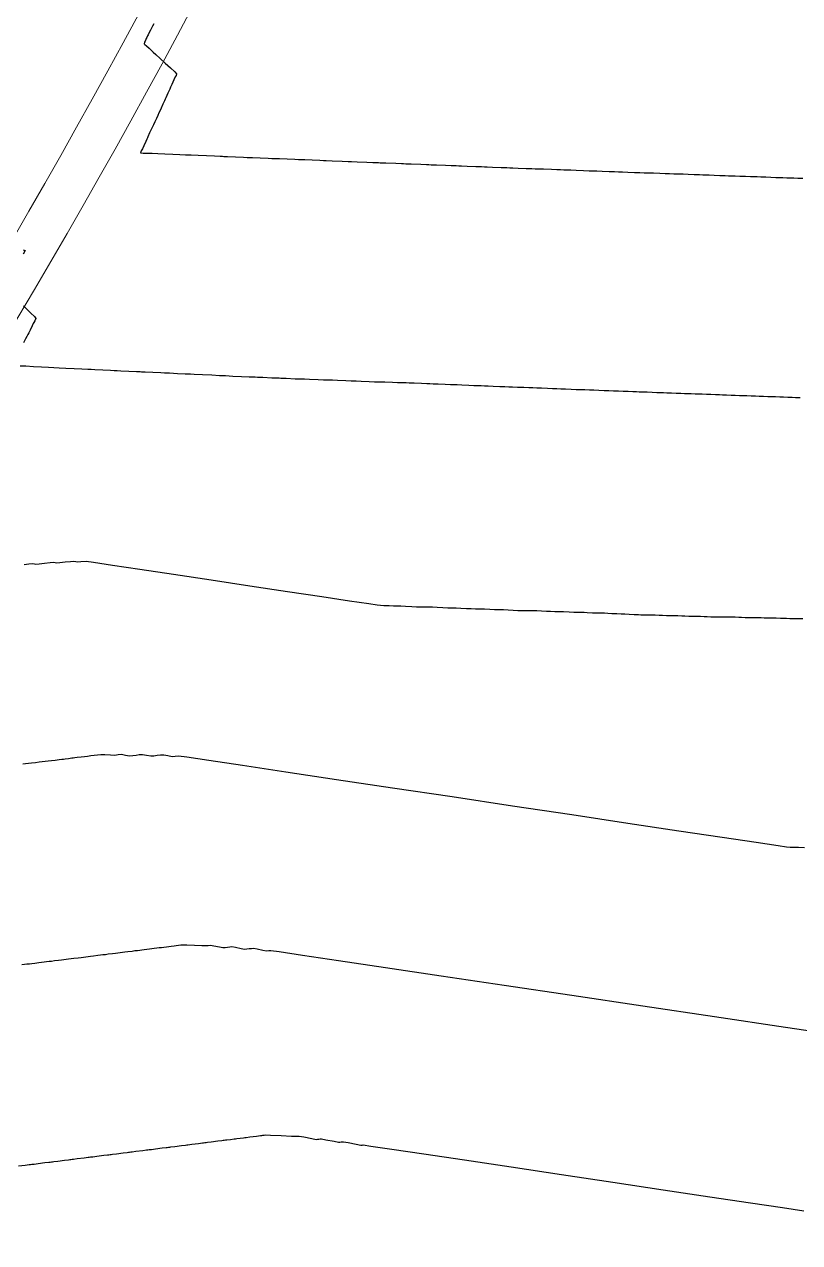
# Model space of a CAD drawing. Header units: millimetres. Extents: x 340454 to 342791, y 6993867 to 6995092.
# Drawn here: x 341858 to 341893.1, y 6994355.1 to 6994410.2 of the extents above; entities that cross this region are included whole.
import ezdxf

# ---------------------------------------------------------------- set-up
doc = ezdxf.new("R2010")
doc.units = ezdxf.units.MM
doc.header["$LTSCALE"] = 10
for name, color, linetype in [('T-HM-CURVA_INTERMEDIARIA', 45, 'Continuous'), ('T-HM-CURVA_MESTRA', 20, 'Continuous'), ('URB-Calçadas', 2, 'Continuous'), ('URB-Quadras', 3, 'Continuous')]:
    doc.layers.add(name, color=color, linetype=linetype)

msp = doc.modelspace()

# ---------------------------------------------------------------- linework, layer by layer
at = {"layer": 'T-HM-CURVA_INTERMEDIARIA', "color": 45, "linetype": 'Continuous', "lineweight": -3, "flags": 128}
for points, elevation in [([(341863.884, 6994410.256), (341863.833, 6994410.157), (341863.734, 6994409.967), (341863.653, 6994409.812), (341863.628, 6994409.764), (341863.606, 6994409.719), (341863.568, 6994409.643), (341863.546, 6994409.597), (341863.525, 6994409.552), (341863.494, 6994409.482), (341863.471, 6994409.425), (341863.451, 6994409.361), (341863.486, 6994409.323), (341863.556, 6994409.26), (341863.671, 6994409.156), (341863.763, 6994409.07), (341863.858, 6994408.983), (341863.977, 6994408.872), (341864.177, 6994408.687), (341864.406, 6994408.475), (341864.638, 6994408.263), (341864.833, 6994408.086), (341864.918, 6994407.997), (341864.893, 6994407.928), (341864.854, 6994407.856), (341864.794, 6994407.723), (341864.696, 6994407.506), (341864.643, 6994407.386), (341864.605, 6994407.304), (341864.522, 6994407.119), (341864.43, 6994406.917), (341864.397, 6994406.843), (341864.363, 6994406.769), (341864.296, 6994406.623), (341864.217, 6994406.449), (341864.168, 6994406.34), (341864.118, 6994406.232), (341864.065, 6994406.115), (341864.003, 6994405.98), (341863.929, 6994405.819), (341863.871, 6994405.692), (341863.83, 6994405.602), (341863.789, 6994405.512), (341863.699, 6994405.319), (341863.621, 6994405.149), (341863.597, 6994405.097), (341863.573, 6994405.045), (341863.522, 6994404.934), (341863.43, 6994404.736), (341863.369, 6994404.604), (341863.313, 6994404.505), (341863.285, 6994404.423), (341863.412, 6994404.408), (341863.648, 6994404.407), (341863.82, 6994404.4), (341864.076, 6994404.389), (341864.393, 6994404.375), (341864.749, 6994404.36), (341865.063, 6994404.346), (341865.316, 6994404.335), (341865.569, 6994404.325), (341865.887, 6994404.311), (341866.268, 6994404.295), (341866.627, 6994404.28), (341866.893, 6994404.269), (341867, 6994404.264), (341867.058, 6994404.262), (341867.224, 6994404.255), (341867.583, 6994404.24), (341867.943, 6994404.224), (341868.11, 6994404.217), (341868.186, 6994404.215), (341868.349, 6994404.208), (341868.7, 6994404.193), (341869.053, 6994404.178), (341869.218, 6994404.171), (341869.312, 6994404.168), (341869.409, 6994404.165), (341869.572, 6994404.158), (341869.92, 6994404.144), (341870.268, 6994404.129), (341870.434, 6994404.122), (341870.492, 6994404.12), (341870.549, 6994404.118), (341870.711, 6994404.112), (341871.05, 6994404.097), (341871.39, 6994404.083), (341871.555, 6994404.076), (341871.621, 6994404.074), (341871.688, 6994404.072), (341871.947, 6994404.061), (341872.409, 6994404.042), (341872.672, 6994404.031), (341872.748, 6994404.028), (341872.823, 6994404.026), (341873.078, 6994404.015), (341873.527, 6994403.996), (341873.788, 6994403.986), (341873.872, 6994403.983), (341873.956, 6994403.981), (341874.042, 6994403.978), (341874.131, 6994403.975), (341874.385, 6994403.965), (341874.826, 6994403.946), (341875.087, 6994403.935), (341875.183, 6994403.933), (341875.279, 6994403.93), (341875.531, 6994403.919), (341875.957, 6994403.902), (341876.215, 6994403.891), (341876.32, 6994403.888), (341876.426, 6994403.885), (341876.674, 6994403.874), (341877.085, 6994403.857), (341877.34, 6994403.847), (341877.455, 6994403.843), (341877.569, 6994403.84), (341877.686, 6994403.836), (341877.806, 6994403.833), (341878.055, 6994403.823), (341878.454, 6994403.806), (341878.711, 6994403.796), (341878.838, 6994403.792), (341878.966, 6994403.788), (341879.211, 6994403.778), (341879.595, 6994403.762), (341879.849, 6994403.752), (341879.986, 6994403.748), (341880.123, 6994403.744), (341880.366, 6994403.734), (341880.733, 6994403.719), (341880.985, 6994403.709), (341881.132, 6994403.704), (341881.278, 6994403.7), (341881.518, 6994403.69), (341881.869, 6994403.676), (341882.119, 6994403.666), (341882.274, 6994403.661), (341882.43, 6994403.656), (341882.588, 6994403.652), (341882.752, 6994403.647), (341882.994, 6994403.637), (341883.328, 6994403.623), (341883.579, 6994403.613), (341883.75, 6994403.608), (341883.92, 6994403.603), (341884.161, 6994403.593), (341884.48, 6994403.58), (341884.726, 6994403.571), (341884.906, 6994403.565), (341885.086, 6994403.56), (341885.323, 6994403.551), (341885.628, 6994403.538), (341885.87, 6994403.528), (341886.06, 6994403.523), (341886.249, 6994403.517), (341886.483, 6994403.508), (341886.773, 6994403.496), (341887.012, 6994403.487), (341887.211, 6994403.48), (341887.41, 6994403.475), (341887.614, 6994403.469), (341887.822, 6994403.463), (341888.054, 6994403.453), (341888.33, 6994403.442), (341888.568, 6994403.433), (341888.722, 6994403.428), (341888.845, 6994403.425), (341888.999, 6994403.42), (341889.228, 6994403.411), (341889.489, 6994403.401), (341889.723, 6994403.392), (341889.885, 6994403.386), (341890.013, 6994403.383), (341890.174, 6994403.378), (341890.398, 6994403.369), (341890.646, 6994403.359), (341890.876, 6994403.35), (341891.044, 6994403.345), (341891.178, 6994403.342), (341891.346, 6994403.336), (341891.567, 6994403.328), (341891.799, 6994403.318), (341892.026, 6994403.31), (341892.201, 6994403.304), (341892.34, 6994403.3), (341892.515, 6994403.295), (341892.693, 6994403.29), (341892.839, 6994403.286), (341893.022, 6994403.28), (341893.241, 6994403.272)], 706), ([(341858.017, 6994385.793), (341858.235, 6994385.817), (341858.411, 6994385.838), (341858.484, 6994385.824), (341858.557, 6994385.81), (341858.7, 6994385.824), (341858.95, 6994385.853), (341859.195, 6994385.882), (341859.337, 6994385.895), (341859.418, 6994385.879), (341859.499, 6994385.863), (341859.642, 6994385.876), (341859.885, 6994385.903), (341860.124, 6994385.928), (341860.267, 6994385.939), (341860.355, 6994385.922), (341860.444, 6994385.905), (341860.588, 6994385.921), (341860.828, 6994385.935), (341861.165, 6994385.888), (341862.011, 6994385.764), (341863.253, 6994385.578), (341864.778, 6994385.348), (341866.476, 6994385.092), (341868.233, 6994384.827), (341869.938, 6994384.569), (341871.479, 6994384.337), (341872.743, 6994384.147), (341873.619, 6994384.017), (341873.994, 6994383.964), (341874.293, 6994383.94), (341874.538, 6994383.93), (341874.722, 6994383.924), (341874.892, 6994383.921), (341875.062, 6994383.919), (341875.278, 6994383.907), (341875.551, 6994383.892), (341875.772, 6994383.88), (341875.949, 6994383.876), (341876.126, 6994383.875), (341876.306, 6994383.873), (341876.49, 6994383.869), (341876.705, 6994383.858), (341876.966, 6994383.843), (341877.186, 6994383.832), (341877.375, 6994383.829), (341877.565, 6994383.826), (341877.777, 6994383.816), (341878.026, 6994383.801), (341878.242, 6994383.791), (341878.439, 6994383.788), (341878.637, 6994383.785), (341878.845, 6994383.775), (341879.082, 6994383.761), (341879.295, 6994383.751), (341879.5, 6994383.748), (341879.704, 6994383.745), (341879.909, 6994383.735), (341880.135, 6994383.722), (341880.344, 6994383.712), (341880.556, 6994383.708), (341880.768, 6994383.706), (341880.922, 6994383.705), (341881.047, 6994383.704), (341881.205, 6994383.7), (341881.424, 6994383.69), (341881.653, 6994383.677), (341881.828, 6994383.669), (341882.019, 6994383.666), (341882.136, 6994383.665), (341882.208, 6994383.664), (341882.28, 6994383.663), (341882.419, 6994383.656), (341882.674, 6994383.642), (341882.884, 6994383.633), (341883.083, 6994383.629), (341883.203, 6994383.629), (341883.277, 6994383.628), (341883.351, 6994383.627), (341883.484, 6994383.62), (341883.727, 6994383.607), (341883.937, 6994383.598), (341884.101, 6994383.596), (341884.265, 6994383.594), (341884.422, 6994383.588), (341884.609, 6994383.578), (341884.833, 6994383.567), (341885.031, 6994383.557), (341885.189, 6994383.549), (341885.382, 6994383.54), (341885.617, 6994383.528), (341885.814, 6994383.518), (341885.913, 6994383.514), (341885.99, 6994383.513), (341886.066, 6994383.512), (341886.16, 6994383.512), (341886.343, 6994383.511), (341886.562, 6994383.507), (341886.743, 6994383.499), (341886.892, 6994383.49), (341887.077, 6994383.482), (341887.26, 6994383.479), (341887.406, 6994383.48), (341887.586, 6994383.477), (341887.764, 6994383.469), (341887.906, 6994383.461), (341888.084, 6994383.453), (341888.27, 6994383.451), (341888.425, 6994383.451), (341888.607, 6994383.448), (341888.779, 6994383.441), (341888.915, 6994383.433), (341889.088, 6994383.426), (341889.269, 6994383.422), (341889.426, 6994383.422), (341889.624, 6994383.421), (341889.827, 6994383.42), (341889.994, 6994383.42), (341890.175, 6994383.416), (341890.341, 6994383.41), (341890.472, 6994383.402), (341890.637, 6994383.395), (341890.831, 6994383.393), (341891.014, 6994383.393), (341891.203, 6994383.391), (341891.362, 6994383.384), (341891.488, 6994383.377), (341891.647, 6994383.37), (341891.843, 6994383.368), (341892.036, 6994383.368), (341892.226, 6994383.366), (341892.379, 6994383.36), (341892.501, 6994383.353), (341892.654, 6994383.347), (341892.834, 6994383.344), (341893.018, 6994383.344), (341893.246, 6994383.343)], 704), ([(341857.958, 6994376.76), (341858.086, 6994376.777), (341858.214, 6994376.793), (341858.358, 6994376.81), (341858.532, 6994376.831), (341858.701, 6994376.851), (341858.843, 6994376.868), (341858.976, 6994376.885), (341859.11, 6994376.902), (341859.254, 6994376.92), (341859.421, 6994376.939), (341859.61, 6994376.962), (341859.727, 6994376.976), (341859.799, 6994376.985), (341859.872, 6994376.995), (341860.025, 6994377.013), (341860.174, 6994377.031), (341860.241, 6994377.04), (341860.308, 6994377.048), (341860.426, 6994377.062), (341860.608, 6994377.084), (341860.75, 6994377.103), (341860.893, 6994377.121), (341861.04, 6994377.139), (341861.193, 6994377.157), (341861.34, 6994377.179), (341861.488, 6994377.193), (341861.678, 6994377.187), (341861.933, 6994377.171), (341862.127, 6994377.165), (341862.278, 6994377.186), (341862.428, 6994377.2), (341862.606, 6994377.165), (341862.783, 6994377.13), (341862.935, 6994377.14), (341863.084, 6994377.163), (341863.232, 6994377.186), (341863.379, 6994377.195), (341863.563, 6994377.159), (341863.746, 6994377.123), (341863.895, 6994377.132), (341864.042, 6994377.154), (341864.188, 6994377.174), (341864.333, 6994377.181), (341864.522, 6994377.144), (341864.713, 6994377.106), (341864.859, 6994377.117), (341865.005, 6994377.13), (341865.374, 6994377.077), (341866.369, 6994376.929), (341867.894, 6994376.701), (341869.854, 6994376.408), (341872.152, 6994376.064), (341874.69, 6994375.683), (341877.374, 6994375.281), (341880.106, 6994374.87), (341882.791, 6994374.467), (341885.332, 6994374.086), (341887.632, 6994373.741), (341889.595, 6994373.447), (341891.125, 6994373.217), (341892.125, 6994373.068), (341892.5, 6994373.013), (341892.666, 6994373.001), (341892.833, 6994372.995), (341893.048, 6994372.991), (341893.318, 6994372.987)], 703), ([(341857.921, 6994367.681), (341858.037, 6994367.695), (341858.15, 6994367.707), (341858.262, 6994367.72), (341858.374, 6994367.733), (341858.503, 6994367.75), (341858.685, 6994367.773), (341858.814, 6994367.79), (341858.928, 6994367.803), (341859.039, 6994367.816), (341859.15, 6994367.829), (341859.26, 6994367.842), (341859.389, 6994367.858), (341859.575, 6994367.882), (341859.705, 6994367.899), (341859.817, 6994367.912), (341859.927, 6994367.925), (341860.035, 6994367.937), (341860.143, 6994367.95), (341860.274, 6994367.967), (341860.463, 6994367.992), (341860.594, 6994368.008), (341860.704, 6994368.021), (341860.812, 6994368.034), (341860.918, 6994368.046), (341861.025, 6994368.059), (341861.157, 6994368.076), (341861.348, 6994368.101), (341861.48, 6994368.118), (341861.588, 6994368.13), (341861.695, 6994368.143), (341861.826, 6994368.16), (341862.017, 6994368.185), (341862.149, 6994368.202), (341862.258, 6994368.215), (341862.365, 6994368.227), (341862.471, 6994368.24), (341862.577, 6994368.253), (341862.708, 6994368.27), (341862.902, 6994368.295), (341863.035, 6994368.312), (341863.142, 6994368.325), (341863.248, 6994368.337), (341863.352, 6994368.349), (341863.456, 6994368.362), (341863.578, 6994368.378), (341863.699, 6994368.393), (341863.803, 6994368.406), (341863.907, 6994368.418), (341864.018, 6994368.433), (341864.128, 6994368.447), (341864.231, 6994368.459), (341864.334, 6994368.472), (341864.468, 6994368.489), (341864.667, 6994368.515), (341864.801, 6994368.532), (341864.905, 6994368.545), (341865.008, 6994368.557), (341865.109, 6994368.571), (341865.211, 6994368.582), (341865.387, 6994368.575), (341865.723, 6994368.559), (341866.06, 6994368.543), (341866.238, 6994368.537), (341866.342, 6994368.55), (341866.446, 6994368.561), (341866.605, 6994368.532), (341866.851, 6994368.48), (341867.009, 6994368.45), (341867.114, 6994368.458), (341867.217, 6994368.473), (341867.32, 6994368.487), (341867.421, 6994368.495), (341867.582, 6994368.466), (341867.834, 6994368.413), (341867.994, 6994368.383), (341868.097, 6994368.39), (341868.198, 6994368.404), (341868.299, 6994368.416), (341868.399, 6994368.423), (341868.562, 6994368.393), (341868.818, 6994368.339), (341868.981, 6994368.308), (341869.082, 6994368.316), (341869.183, 6994368.324), (341869.559, 6994368.269), (341870.607, 6994368.114), (341872.238, 6994367.871), (341874.362, 6994367.554), (341876.891, 6994367.177), (341879.733, 6994366.753), (341882.8, 6994366.296), (341886.002, 6994365.817), (341889.249, 6994365.332), (341892.452, 6994364.853), (341895.521, 6994364.393)], 702), ([(341857.762, 6994358.565), (341858.074, 6994358.605), (341858.25, 6994358.628), (341858.308, 6994358.634), (341858.364, 6994358.64), (341858.42, 6994358.647), (341858.475, 6994358.653), (341858.651, 6994358.675), (341858.963, 6994358.716), (341859.139, 6994358.738), (341859.196, 6994358.745), (341859.253, 6994358.751), (341859.308, 6994358.757), (341859.364, 6994358.764), (341859.539, 6994358.786), (341859.85, 6994358.826), (341860.026, 6994358.849), (341860.083, 6994358.855), (341860.14, 6994358.862), (341860.195, 6994358.868), (341860.25, 6994358.874), (341860.425, 6994358.897), (341860.737, 6994358.937), (341860.912, 6994358.959), (341860.969, 6994358.966), (341861.025, 6994358.972), (341861.081, 6994358.979), (341861.136, 6994358.985), (341861.311, 6994359.007), (341861.621, 6994359.048), (341861.796, 6994359.07), (341861.853, 6994359.077), (341861.909, 6994359.083), (341861.965, 6994359.089), (341862.02, 6994359.096), (341862.194, 6994359.118), (341862.505, 6994359.158), (341862.679, 6994359.181), (341862.736, 6994359.187), (341862.792, 6994359.194), (341862.847, 6994359.2), (341862.903, 6994359.207), (341863.077, 6994359.229), (341863.386, 6994359.269), (341863.561, 6994359.291), (341863.618, 6994359.298), (341863.674, 6994359.305), (341863.729, 6994359.311), (341863.784, 6994359.318), (341863.958, 6994359.34), (341864.267, 6994359.38), (341864.441, 6994359.402), (341864.498, 6994359.409), (341864.554, 6994359.415), (341864.609, 6994359.422), (341864.664, 6994359.428), (341864.837, 6994359.451), (341865.146, 6994359.491), (341865.32, 6994359.513), (341865.376, 6994359.52), (341865.432, 6994359.526), (341865.605, 6994359.549), (341865.91, 6994359.588), (341866.083, 6994359.61), (341866.141, 6994359.617), (341866.198, 6994359.624), (341866.254, 6994359.631), (341866.31, 6994359.637), (341866.482, 6994359.659), (341866.787, 6994359.699), (341866.959, 6994359.721), (341867.017, 6994359.728), (341867.074, 6994359.735), (341867.13, 6994359.742), (341867.186, 6994359.748), (341867.356, 6994359.77), (341867.527, 6994359.792), (341867.583, 6994359.799), (341867.639, 6994359.806), (341867.794, 6994359.826), (341867.948, 6994359.846), (341868.004, 6994359.852), (341868.06, 6994359.859), (341868.232, 6994359.881), (341868.537, 6994359.921), (341868.709, 6994359.943), (341868.766, 6994359.95), (341868.823, 6994359.957), (341868.878, 6994359.964), (341868.934, 6994359.97), (341869.16, 6994359.961), (341869.641, 6994359.939), (341870.122, 6994359.918), (341870.348, 6994359.909), (341870.406, 6994359.916), (341870.463, 6994359.922), (341870.668, 6994359.882), (341871.032, 6994359.81), (341871.236, 6994359.771), (341871.294, 6994359.776), (341871.351, 6994359.783), (341871.407, 6994359.79), (341871.464, 6994359.795), (341871.669, 6994359.756), (341872.037, 6994359.682), (341872.242, 6994359.642), (341872.299, 6994359.647), (341872.355, 6994359.654), (341872.41, 6994359.66), (341872.465, 6994359.664), (341872.672, 6994359.624), (341873.043, 6994359.55), (341873.25, 6994359.51), (341873.305, 6994359.514), (341873.361, 6994359.519), (341873.705, 6994359.468), (341874.656, 6994359.326), (341876.103, 6994359.11), (341877.937, 6994358.836), (341880.048, 6994358.52), (341882.323, 6994358.18), (341884.655, 6994357.832), (341886.931, 6994357.491), (341889.042, 6994357.175), (341890.878, 6994356.899), (341892.328, 6994356.682), (341893.282, 6994356.538)], 701)]:
    msp.add_lwpolyline(points, dxfattribs=dict(at, elevation=elevation))
at = {"layer": 'T-HM-CURVA_MESTRA', "color": 20, "linetype": 'Continuous', "lineweight": -3, "elevation": 705, "flags": 128}
for points in [[(341857.983, 6994400.036), (341858.065, 6994400.004), (341857.974, 6994399.829)], [(341857.993, 6994397.5), (341858.145, 6994397.346), (341858.331, 6994397.166), (341858.486, 6994397.017), (341858.555, 6994396.928), (341858.511, 6994396.815), (341858.46, 6994396.737), (341858.436, 6994396.689), (341858.386, 6994396.59), (341858.291, 6994396.402), (341858.228, 6994396.277), (341858.186, 6994396.194), (341858.143, 6994396.11), (341858.086, 6994395.996), (341857.995, 6994395.818)], [(341857.836, 6994394.787), (341858.099, 6994394.774), (341858.44, 6994394.756), (341858.81, 6994394.736), (341859.119, 6994394.72), (341859.36, 6994394.708), (341859.601, 6994394.695), (341859.91, 6994394.68), (341860.286, 6994394.661), (341860.639, 6994394.643), (341860.901, 6994394.63), (341861.005, 6994394.624), (341861.057, 6994394.624), (341861.22, 6994394.615), (341861.576, 6994394.597), (341861.933, 6994394.579), (341862.098, 6994394.57), (341862.165, 6994394.569), (341862.235, 6994394.568), (341862.399, 6994394.56), (341862.753, 6994394.542), (341863.107, 6994394.525), (341863.27, 6994394.517), (341863.328, 6994394.516), (341863.492, 6994394.508), (341863.849, 6994394.49), (341864.205, 6994394.473), (341864.37, 6994394.465), (341864.44, 6994394.464), (341864.602, 6994394.456), (341864.953, 6994394.439), (341865.304, 6994394.423), (341865.467, 6994394.415), (341865.548, 6994394.414), (341865.71, 6994394.406), (341866.083, 6994394.388), (341866.518, 6994394.366), (341866.857, 6994394.35), (341867.127, 6994394.337), (341867.457, 6994394.32), (341867.86, 6994394.3), (341868.196, 6994394.284), (341868.367, 6994394.276), (341868.469, 6994394.275), (341868.572, 6994394.274), (341868.82, 6994394.262), (341869.23, 6994394.242), (341869.467, 6994394.231), (341869.553, 6994394.23), (341869.639, 6994394.229), (341869.873, 6994394.218), (341870.276, 6994394.198), (341870.514, 6994394.187), (341870.608, 6994394.186), (341870.701, 6994394.185), (341870.932, 6994394.174), (341871.323, 6994394.156), (341871.559, 6994394.145), (341871.659, 6994394.143), (341871.76, 6994394.143), (341871.862, 6994394.142), (341871.967, 6994394.141), (341872.198, 6994394.131), (341872.579, 6994394.113), (341872.815, 6994394.102), (341872.926, 6994394.101), (341873.037, 6994394.1), (341873.265, 6994394.09), (341873.633, 6994394.072), (341873.867, 6994394.062), (341873.986, 6994394.061), (341874.104, 6994394.06), (341874.329, 6994394.05), (341874.684, 6994394.034), (341874.915, 6994394.024), (341875.041, 6994394.022), (341875.167, 6994394.022), (341875.296, 6994394.02), (341875.432, 6994394.017), (341875.657, 6994394.007), (341875.997, 6994393.991), (341876.233, 6994393.981), (341876.376, 6994393.977), (341876.519, 6994393.972), (341876.743, 6994393.962), (341877.068, 6994393.948), (341877.301, 6994393.937), (341877.452, 6994393.933), (341877.604, 6994393.928), (341877.826, 6994393.918), (341878.136, 6994393.904), (341878.367, 6994393.894), (341878.527, 6994393.889), (341878.686, 6994393.884), (341878.847, 6994393.88), (341879.015, 6994393.874), (341879.24, 6994393.864), (341879.535, 6994393.851), (341879.766, 6994393.841), (341879.939, 6994393.836), (341880.111, 6994393.831), (341880.334, 6994393.821), (341880.616, 6994393.808), (341880.843, 6994393.799), (341881.024, 6994393.793), (341881.205, 6994393.787), (341881.424, 6994393.778), (341881.695, 6994393.766), (341881.919, 6994393.756), (341882.108, 6994393.75), (341882.297, 6994393.745), (341882.513, 6994393.735), (341882.771, 6994393.724), (341882.992, 6994393.715), (341883.189, 6994393.708), (341883.386, 6994393.702), (341883.588, 6994393.697), (341883.793, 6994393.69), (341884.008, 6994393.681), (341884.253, 6994393.67), (341884.473, 6994393.661), (341884.685, 6994393.654), (341884.897, 6994393.647), (341885.109, 6994393.639), (341885.341, 6994393.628), (341885.558, 6994393.619), (341885.715, 6994393.614), (341885.841, 6994393.611), (341885.999, 6994393.606), (341886.207, 6994393.597), (341886.427, 6994393.587), (341886.64, 6994393.578), (341886.804, 6994393.573), (341886.934, 6994393.569), (341887.097, 6994393.564), (341887.302, 6994393.556), (341887.51, 6994393.546), (341887.72, 6994393.538), (341887.889, 6994393.532), (341888.024, 6994393.528), (341888.194, 6994393.523), (341888.366, 6994393.518), (341888.507, 6994393.514), (341888.684, 6994393.508), (341888.887, 6994393.5), (341889.08, 6994393.491), (341889.288, 6994393.483), (341889.469, 6994393.477), (341889.613, 6994393.473), (341889.795, 6994393.467), (341889.995, 6994393.459), (341890.175, 6994393.451), (341890.38, 6994393.442), (341890.567, 6994393.436), (341890.716, 6994393.432), (341890.904, 6994393.426), (341891.1, 6994393.418), (341891.267, 6994393.411), (341891.469, 6994393.403), (341891.663, 6994393.396), (341891.816, 6994393.392), (341892.01, 6994393.386), (341892.204, 6994393.378), (341892.36, 6994393.371), (341892.556, 6994393.363), (341892.753, 6994393.357), (341892.913, 6994393.352), (341893.114, 6994393.346)]]:
    msp.add_lwpolyline(points, dxfattribs=at)
at = {"layer": 'URB-Calçadas', "lineweight": 0}
for points in [[(341790.258, 6994378.782, 0.100605), (341775.734, 6994403.864, -0.415224), (341775.807, 6994413.121, 0.158402), (341824.186, 6994548.245, -0.007285), (341825.32, 6994581.538, -0.591007), (341835.826, 6994587.824, -0.071689), (341885.087, 6994551.851, -0.211405), (341888.091, 6994544.335, -0.173668), (341813.942, 6994358.869, -0.435412), (341804.363, 6994357.388, -0.187892)], [(341827.146, 6994357.511, 0.674455), (341829.743, 6994350.432), (341886.536, 6994344.823, 0.027308), (341894.942, 6994344.783, 0.314642), (341900.382, 6994348.375, 0.109349), (341958.834, 6994497.792, 0.387106), (341955.234, 6994505.6, -0.038911), (341909.32, 6994532.857, 0.617633), (341898.03, 6994527.356, -0.153932)]]:
    msp.add_lwpolyline(points, format="xyb", close=True, dxfattribs=at)
at = {"layer": 'URB-Quadras', "color": 252, "lineweight": 0}
msp.add_lwpolyline([(341777.389, 6994411.898, 0.158416), (341826.185, 6994548.198, -0.007287), (341827.318, 6994581.441, -0.549481), (341834.654, 6994585.615, -0.071144), (341883.012, 6994550.383, -0.213403), (341886.029, 6994542.797, -0.172257), (341812.444, 6994360.194, -0.382994), (341805.809, 6994359.427, -0.188977), (341792.674, 6994379.442, 0.101092), (341777.604, 6994405.523, -0.360343)], format="xyb", close=True, dxfattribs=at)
msp.add_lwpolyline([(341829.989, 6994352.92, -0.607091), (341828.669, 6994356.214, 0.15394), (341900.022, 6994527.177, -0.57716), (341907.881, 6994530.813, 0.038911), (341954.128, 6994503.357, -0.328035), (341956.858, 6994498.1, -0.109349), (341898.721, 6994349.489, -0.236826), (341894.818, 6994347.28, -0.027145), (341886.733, 6994347.315), (341829.989, 6994352.92)], format="xyb", dxfattribs=at)

doc.saveas('drawing.dxf')
